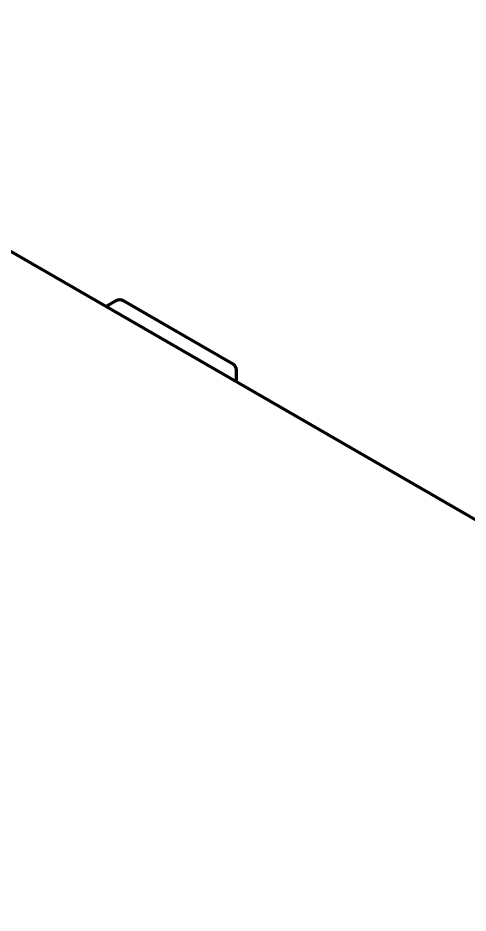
# Model space of a CAD drawing. Header units: millimetres. Extents: x 0 to 1189, y 0 to 841.
# Drawn here: x 655.415 to 656.75, y 236.951 to 239.602 of the extents above; entities that cross this region are included whole.
import ezdxf

# ---------------------------------------------------------------- set-up
doc = ezdxf.new("R2010")
doc.units = ezdxf.units.MM
doc.header["$LTSCALE"] = 0.75
doc.layers.add('Visible', color=7, linetype='Continuous', lineweight=70)

msp = doc.modelspace()

# ---------------------------------------------------------------- linework, layer by layer
at = {"layer": 'Visible', "extrusion": (0, 0.816497, 0.57735)}
for p, q in [((658.7876, 236.9515), (648.0336, 243.1603)), ((655.6763, 238.7478), (655.7072, 238.7657)), ((655.7272, 238.7657), (656.0525, 238.5779)), ((656.0625, 238.5605), (656.0625, 238.5248))]:
    msp.add_line(p, q, dxfattribs=at)
at = {"layer": 'Visible', "extrusion": (-1e-16, 0, -1)}
for centre, start, end in [((-655.7172, 238.7483), 60, 120), ((-656.0425, 238.5605), 120, 180)]:
    msp.add_arc(centre, 0.02, start, end, dxfattribs=at)

doc.saveas('drawing.dxf')
